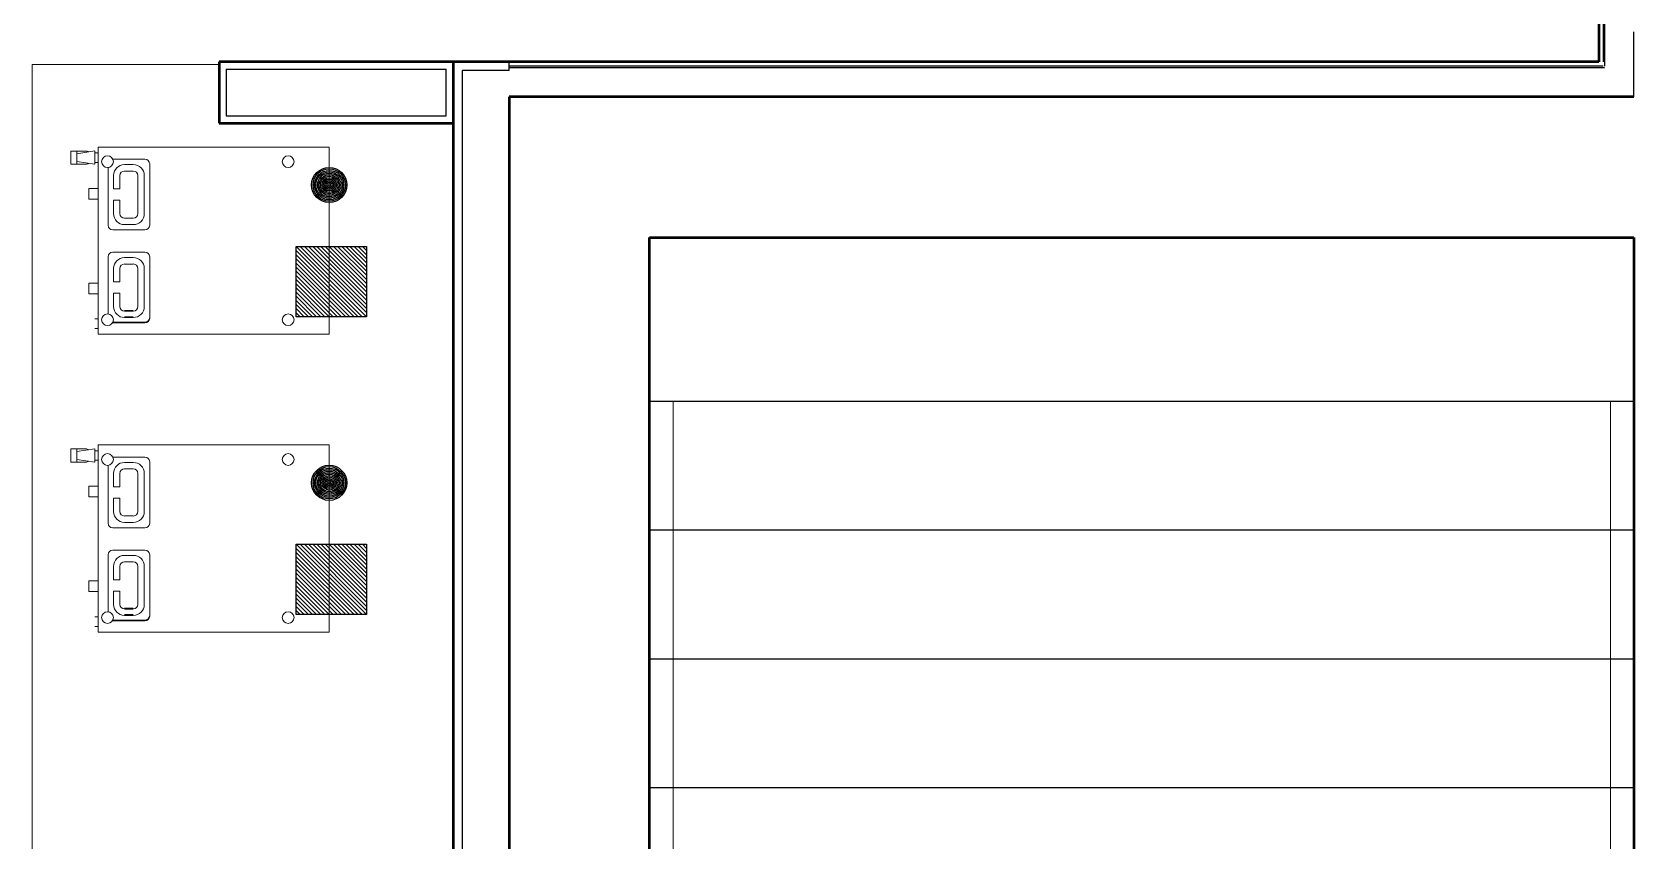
# Model space of a CAD drawing. Header units: inches. Extents: x -460 to 10305, y -938 to 5356.
# Drawn here: x 1596.6 to 1733.3, y 580.7 to 649.8 of the extents above; entities that cross this region are included whole.
import ezdxf

# ---------------------------------------------------------------- set-up
doc = ezdxf.new("R2010")
doc.units = ezdxf.units.IN
doc.header["$MEASUREMENT"] = 0
doc.layers.add('01-0263-G-DWG-BFP-ARCH$0$SP-CASE', color=11, linetype='Continuous', lineweight=13)
doc.layers.add('01-0263-G-DWG-BFP-ARCH$0$SP-GUARDRAIL', color=160, linetype='Continuous', lineweight=9)
for name, color, linetype in [('01-0263-G-DWG-BFP-ARCH$0$SP-FIXT', 35, 'Continuous'), ('01-0263-G-DWG-BFP-ARCH$0$SP-STAIRS', 1, 'Continuous'), ('01-0263-G-DWG-BFP-ARCH$0$SP-WALL', 7, 'Continuous')]:
    doc.layers.add(name, color=color, linetype=linetype)

# ---------------------------------------------------------------- blocks, each defined once
blk = doc.blocks.new('01-0263-G-DWG-BFP-ARCH', base_point=(1295.16, 1352.86))
at = {"layer": '01-0263-G-DWG-BFP-ARCH$0$SP-CASE'}
for p, q in [((2907.45, 1996.62), (2891.45, 1996.62)), ((2891.45, 1996.62), (2891.45, 1585.62))]:
    blk.add_line(p, q, dxfattribs=at)
at = {"layer": '01-0263-G-DWG-BFP-ARCH$0$SP-CASE', "lineweight": 5}
for p, q in [((2894.75, 1989.24), (2896.02, 1989.24)), ((2894.75, 1988.11), (2894.75, 1989.24)), ((2895.27, 1989.01), (2896.81, 1989.25)), ((2895.27, 1989.24), (2895.48, 1989.24)), ((2895.27, 1988.11), (2895.27, 1989.24)), ((2896.81, 1989.25), (2896.81, 1988.11)), ((2916.81, 1989.58), (2897.09, 1989.58)), ((2897.09, 1989.58), (2897.09, 1973.59)), ((2916.81, 1973.59), (2916.81, 1989.58)), ((2896.02, 1988.11), (2894.75, 1988.11)), ((2896.81, 1988.11), (2895.27, 1988.35)), ((2895.48, 1988.11), (2895.27, 1988.11)), ((2897.09, 1989.09), (2896.81, 1989.09)), ((2896.81, 1988.27), (2897.09, 1988.27)), ((2897.94, 1982.9), (2897.94, 1987.85)), ((2898.34, 1988.55), (2901.09, 1988.55)), ((2899.34, 1988.08), (2900.09, 1988.08)), ((2901.49, 1982.9), (2901.49, 1988.15)), ((2898.4, 1987.15), (2898.4, 1986.01)), ((2898.95, 1986.01), (2898.95, 1987.15)), ((2899.34, 1987.53), (2900.09, 1987.53)), ((2900.47, 1983.9), (2900.47, 1987.15)), ((2901.02, 1983.9), (2901.02, 1987.15)), ((2897.09, 1986.05), (2896.29, 1986.04)), ((2896.29, 1986.04), (2896.29, 1985.14)), ((2896.29, 1985.14), (2897.09, 1985.13)), ((2898.4, 1986.01), (2898.95, 1986.01)), ((2898.4, 1985.04), (2898.4, 1983.9)), ((2898.95, 1985.04), (2898.4, 1985.04)), ((2898.95, 1983.9), (2898.95, 1985.04)), ((2898.34, 1982.5), (2901.09, 1982.5)), ((2899.34, 1983.51), (2900.09, 1983.51)), ((2899.34, 1982.96), (2900.09, 1982.96)), ((2897.94, 1980.21), (2897.94, 1975.31)), ((2898.34, 1980.61), (2901.09, 1980.61)), ((2899.34, 1980.14), (2900.09, 1980.14)), ((2901.49, 1980.21), (2901.49, 1974.96)), ((2898.4, 1979.21), (2898.4, 1978.07)), ((2898.95, 1978.07), (2898.95, 1979.21)), ((2899.34, 1979.59), (2900.09, 1979.59)), ((2900.47, 1979.21), (2900.47, 1975.96)), ((2901.02, 1979.21), (2901.02, 1975.96)), ((2896.29, 1977.97), (2897.09, 1977.97)), ((2896.29, 1977.06), (2896.29, 1977.97)), ((2897.09, 1977.05), (2896.29, 1977.06)), ((2898.4, 1978.07), (2898.95, 1978.07)), ((2898.4, 1977.1), (2898.4, 1975.96)), ((2898.95, 1977.1), (2898.4, 1977.1)), ((2898.95, 1975.96), (2898.95, 1977.1)), ((2899.34, 1975.63), (2900.09, 1975.63)), ((2899.34, 1975.57), (2900.09, 1975.57)), ((2896.81, 1974.9), (2897.09, 1974.9)), ((2898.34, 1974.62), (2901.09, 1974.62)), ((2898.34, 1974.56), (2901.09, 1974.56)), ((2899.34, 1975.08), (2900.09, 1975.08)), ((2899.34, 1975.02), (2900.09, 1975.02)), ((2897.09, 1974.08), (2896.81, 1974.08)), ((2897.09, 1973.59), (2916.81, 1973.59)), ((2894.75, 1963.8), (2896.02, 1963.8)), ((2894.75, 1962.68), (2894.75, 1963.8)), ((2895.27, 1963.57), (2896.81, 1963.81)), ((2895.27, 1963.8), (2895.48, 1963.8)), ((2895.27, 1962.68), (2895.27, 1963.8)), ((2896.81, 1963.81), (2896.81, 1962.67)), ((2897.09, 1963.65), (2896.81, 1963.65)), ((2916.81, 1964.14), (2897.09, 1964.14)), ((2897.09, 1964.14), (2897.09, 1948.16)), ((2916.81, 1948.16), (2916.81, 1964.14)), ((2896.02, 1962.68), (2894.75, 1962.68)), ((2896.81, 1962.67), (2895.27, 1962.91)), ((2895.48, 1962.68), (2895.27, 1962.68)), ((2896.81, 1962.83), (2897.09, 1962.83)), ((2897.94, 1957.46), (2897.94, 1962.42)), ((2898.34, 1963.11), (2901.09, 1963.11)), ((2899.34, 1962.65), (2900.09, 1962.65)), ((2899.34, 1962.1), (2900.09, 1962.1)), ((2901.49, 1957.46), (2901.49, 1962.71)), ((2896.29, 1960.61), (2896.29, 1959.7)), ((2897.09, 1960.61), (2896.29, 1960.61)), ((2898.4, 1961.71), (2898.4, 1960.57)), ((2898.4, 1960.57), (2898.95, 1960.57)), ((2898.95, 1960.57), (2898.95, 1961.71)), ((2900.47, 1958.46), (2900.47, 1961.71)), ((2901.02, 1958.46), (2901.02, 1961.71)), ((2896.29, 1959.7), (2897.09, 1959.7)), ((2898.4, 1959.6), (2898.4, 1958.46)), ((2898.95, 1959.6), (2898.4, 1959.6)), ((2898.95, 1958.46), (2898.95, 1959.6)), ((2899.34, 1958.08), (2900.09, 1958.08)), ((2898.34, 1957.06), (2901.09, 1957.06)), ((2899.34, 1957.53), (2900.09, 1957.53)), ((2898.34, 1955.17), (2901.09, 1955.17)), ((2897.94, 1954.77), (2897.94, 1949.88)), ((2898.4, 1953.77), (2898.4, 1952.63)), ((2898.95, 1952.63), (2898.95, 1953.77)), ((2899.34, 1954.71), (2900.09, 1954.71)), ((2899.34, 1954.16), (2900.09, 1954.16)), ((2900.47, 1953.77), (2900.47, 1950.52)), ((2901.02, 1953.77), (2901.02, 1950.52)), ((2901.49, 1954.77), (2901.49, 1949.52)), ((2896.29, 1952.53), (2897.09, 1952.54)), ((2896.29, 1951.62), (2896.29, 1952.53)), ((2898.4, 1952.63), (2898.95, 1952.63)), ((2897.09, 1951.62), (2896.29, 1951.62)), ((2898.4, 1951.66), (2898.4, 1950.52)), ((2898.95, 1951.66), (2898.4, 1951.66)), ((2898.95, 1950.52), (2898.95, 1951.66)), ((2899.34, 1950.2), (2900.09, 1950.2)), ((2899.34, 1950.13), (2900.09, 1950.13)), ((2899.34, 1949.65), (2900.09, 1949.65)), ((2899.34, 1949.58), (2900.09, 1949.58)), ((2896.81, 1949.46), (2897.09, 1949.46)), ((2897.09, 1948.64), (2896.81, 1948.64)), ((2898.34, 1949.18), (2901.09, 1949.18)), ((2898.34, 1949.12), (2901.09, 1949.12)), ((2897.09, 1948.16), (2916.81, 1948.16))]:
    blk.add_line(p, q, dxfattribs=at)
for centre, radius, start, end in [((2896.02, 1988.68), 0.563, 60.9427, 90), ((2896.02, 1988.68), 0.563, 270, 299.6212), ((2899.34, 1987.15), 0.937, 90, 180), ((2900.09, 1987.15), 0.937, 0, 90), ((2901.09, 1988.15), 0.4, 0, 90), ((2899.34, 1987.15), 0.387, 90, 180), ((2900.09, 1987.15), 0.387, 0, 90), ((2899.34, 1983.9), 0.937, 180, 270), ((2899.34, 1983.9), 0.387, 180, 270), ((2900.09, 1983.9), 0.387, 270, 0), ((2900.09, 1983.9), 0.937, 270, 0), ((2898.34, 1982.9), 0.4, 180, 270), ((2901.09, 1982.9), 0.4, 270, 0), ((2898.34, 1980.21), 0.4, 90, 180), ((2899.34, 1979.21), 0.937, 90, 180), ((2900.09, 1979.21), 0.937, 0, 90), ((2901.09, 1980.21), 0.4, 0, 90), ((2899.34, 1979.21), 0.387, 90, 180), ((2900.09, 1979.21), 0.387, 0, 90), ((2899.34, 1975.96), 0.937, 180, 270), ((2899.34, 1975.96), 0.387, 180, 270), ((2900.09, 1975.96), 0.387, 270, 0), ((2900.09, 1975.96), 0.937, 270, 0), ((2898.34, 1974.96), 0.4, 261.6442, 270), ((2901.09, 1975.02), 0.4, 270, 0), ((2901.09, 1974.96), 0.4, 270, 0), ((2896.02, 1963.24), 0.563, 60.9427, 90), ((2896.02, 1963.24), 0.563, 270, 299.6212), ((2899.34, 1961.71), 0.937, 90, 180), ((2899.34, 1961.71), 0.387, 90, 180), ((2900.09, 1961.71), 0.937, 0, 90), ((2900.09, 1961.71), 0.387, 0, 90), ((2901.09, 1962.71), 0.4, 0, 90), ((2899.34, 1958.46), 0.937, 180, 270), ((2899.34, 1958.46), 0.387, 180, 270), ((2900.09, 1958.46), 0.387, 270, 0), ((2900.09, 1958.46), 0.937, 270, 0), ((2898.34, 1957.46), 0.4, 180, 270), ((2901.09, 1957.46), 0.4, 270, 0), ((2898.34, 1954.77), 0.4, 90, 180), ((2901.09, 1954.77), 0.4, 0, 90), ((2899.34, 1953.77), 0.937, 90, 180), ((2899.34, 1953.77), 0.387, 90, 180), ((2900.09, 1953.77), 0.937, 0, 90), ((2900.09, 1953.77), 0.387, 0, 90), ((2899.34, 1950.52), 0.937, 180, 270), ((2899.34, 1950.52), 0.387, 180, 270), ((2900.09, 1950.52), 0.387, 270, 0), ((2900.09, 1950.52), 0.937, 270, 0), ((2901.09, 1949.58), 0.4, 270, 0), ((2898.34, 1949.52), 0.4, 261.6442, 270), ((2901.09, 1949.52), 0.4, 270, 0)]:
    blk.add_arc(centre, radius, start, end, dxfattribs=at)
at = {"layer": '01-0263-G-DWG-BFP-ARCH$0$SP-CASE'}
for centre, start, end in [((2897.89, 1988.33), 90, 270), ((2897.89, 1988.33), 270, 90), ((2913.31, 1988.33), 90, 270), ((2913.31, 1988.33), 270, 90), ((2897.89, 1974.83), 90, 270), ((2897.89, 1974.83), 270, 90), ((2913.31, 1974.83), 90, 270), ((2913.31, 1974.83), 270, 90), ((2897.89, 1962.9), 90, 270), ((2897.89, 1962.9), 270, 90), ((2913.31, 1962.9), 90, 270), ((2913.31, 1962.9), 270, 90), ((2897.89, 1949.4), 90, 270), ((2897.89, 1949.4), 270, 90), ((2913.31, 1949.4), 90, 270), ((2913.31, 1949.4), 270, 90)]:
    blk.add_arc(centre, 0.5, start, end, dxfattribs=at)
at = {"layer": '01-0263-G-DWG-BFP-ARCH$0$SP-FIXT'}
for p, q in [((2913.99, 1981.09), (2919.99, 1975.09)), ((2913.99, 1981.09), (2919.99, 1981.09)), ((2913.99, 1975.09), (2913.99, 1981.09)), ((2914.34, 1981.09), (2919.99, 1975.44)), ((2914.69, 1981.09), (2919.99, 1975.8)), ((2915.05, 1981.09), (2919.99, 1976.15)), ((2915.4, 1981.09), (2919.99, 1976.5)), ((2915.75, 1981.09), (2919.99, 1976.86)), ((2916.11, 1981.09), (2919.99, 1977.21)), ((2916.46, 1981.09), (2919.99, 1977.57)), ((2916.82, 1981.09), (2919.99, 1977.92)), ((2917.17, 1981.09), (2919.99, 1978.27)), ((2917.52, 1981.09), (2919.99, 1978.63)), ((2917.88, 1981.09), (2919.99, 1978.98)), ((2918.23, 1981.09), (2919.99, 1979.33)), ((2918.58, 1981.09), (2919.99, 1979.69)), ((2918.94, 1981.09), (2919.99, 1980.04)), ((2919.29, 1981.09), (2919.99, 1980.39)), ((2919.64, 1981.09), (2919.99, 1980.75)), ((2919.99, 1981.09), (2919.99, 1975.09)), ((2913.99, 1980.74), (2919.63, 1975.09)), ((2913.99, 1980.38), (2919.28, 1975.09)), ((2913.99, 1980.03), (2918.93, 1975.09)), ((2913.99, 1979.68), (2918.57, 1975.09)), ((2913.99, 1979.32), (2918.22, 1975.09)), ((2913.99, 1978.97), (2917.87, 1975.09)), ((2913.99, 1978.62), (2917.51, 1975.09)), ((2913.99, 1978.26), (2917.16, 1975.09)), ((2913.99, 1977.91), (2916.8, 1975.09)), ((2913.99, 1977.55), (2916.45, 1975.09)), ((2913.99, 1977.2), (2916.1, 1975.09)), ((2913.99, 1976.85), (2915.74, 1975.09)), ((2913.99, 1976.49), (2915.39, 1975.09)), ((2913.99, 1976.14), (2915.04, 1975.09)), ((2913.99, 1975.79), (2914.68, 1975.09)), ((2913.99, 1975.43), (2914.33, 1975.09)), ((2919.99, 1975.09), (2913.99, 1975.09)), ((2913.99, 1955.66), (2919.99, 1949.66)), ((2913.99, 1955.66), (2919.99, 1955.66)), ((2913.99, 1949.66), (2913.99, 1955.66)), ((2913.99, 1955.3), (2919.63, 1949.66)), ((2914.34, 1955.66), (2919.99, 1950.01)), ((2914.69, 1955.66), (2919.99, 1950.36)), ((2915.05, 1955.66), (2919.99, 1950.72)), ((2915.4, 1955.66), (2919.99, 1951.07)), ((2915.75, 1955.66), (2919.99, 1951.42)), ((2916.11, 1955.66), (2919.99, 1951.78)), ((2916.46, 1955.66), (2919.99, 1952.13)), ((2916.82, 1955.66), (2919.99, 1952.48)), ((2917.17, 1955.66), (2919.99, 1952.84)), ((2917.52, 1955.66), (2919.99, 1953.19)), ((2917.88, 1955.66), (2919.99, 1953.54)), ((2918.23, 1955.66), (2919.99, 1953.9)), ((2918.58, 1955.66), (2919.99, 1954.25)), ((2918.94, 1955.66), (2919.99, 1954.6)), ((2919.29, 1955.66), (2919.99, 1954.96)), ((2919.64, 1955.66), (2919.99, 1955.31)), ((2919.99, 1955.66), (2919.99, 1949.66)), ((2913.99, 1954.95), (2919.28, 1949.66)), ((2913.99, 1954.59), (2918.93, 1949.66)), ((2913.99, 1954.24), (2918.57, 1949.66)), ((2913.99, 1953.89), (2918.22, 1949.66)), ((2913.99, 1953.53), (2917.87, 1949.66)), ((2913.99, 1953.18), (2917.51, 1949.66)), ((2913.99, 1952.83), (2917.16, 1949.66)), ((2913.99, 1952.47), (2916.8, 1949.66)), ((2913.99, 1952.12), (2916.45, 1949.66)), ((2913.99, 1951.77), (2916.1, 1949.66)), ((2913.99, 1951.41), (2915.74, 1949.66)), ((2913.99, 1951.06), (2915.39, 1949.66)), ((2913.99, 1950.71), (2915.04, 1949.66)), ((2913.99, 1950.35), (2914.68, 1949.66)), ((2913.99, 1950), (2914.33, 1949.66)), ((2919.99, 1949.66), (2913.99, 1949.66))]:
    blk.add_line(p, q, dxfattribs=at)
for centre, radius in [((2916.81, 1986.34), 1.5), ((2916.81, 1986.34), 1.38), ((2916.81, 1986.34), 1.25), ((2916.81, 1986.34), 1.13), ((2916.81, 1986.34), 1), ((2916.81, 1986.34), 0.875), ((2916.81, 1986.34), 0.75), ((2916.81, 1986.34), 0.625), ((2916.81, 1986.34), 0.5), ((2916.81, 1986.34), 0.375), ((2916.81, 1986.34), 0.25), ((2916.81, 1986.34), 0.125), ((2916.81, 1960.91), 1.5), ((2916.81, 1960.91), 1.38), ((2916.81, 1960.91), 1.25), ((2916.81, 1960.91), 1.13), ((2916.81, 1960.91), 1), ((2916.81, 1960.91), 0.875), ((2916.81, 1960.91), 0.75), ((2916.81, 1960.91), 0.625), ((2916.81, 1960.91), 0.5), ((2916.81, 1960.91), 0.375), ((2916.81, 1960.91), 0.25), ((2916.81, 1960.91), 0.125)]:
    blk.add_circle(centre, radius, dxfattribs=at)
at = {"layer": '01-0263-G-DWG-BFP-ARCH$0$SP-GUARDRAIL'}
for p, q in [((2944.16, 1967.86), (2946.16, 1967.86)), ((2944.16, 1912.86), (2944.16, 1967.86)), ((2946.16, 1912.86), (2946.16, 1967.86)), ((3026.16, 1967.86), (3028.16, 1967.86)), ((3026.16, 1912.86), (3026.16, 1967.86)), ((3028.16, 1912.86), (3028.16, 1967.86))]:
    blk.add_line(p, q, dxfattribs=at)
at = {"layer": '01-0263-G-DWG-BFP-ARCH$0$SP-STAIRS'}
for p, q in [((3028.16, 1967.86), (2944.16, 1967.86)), ((2944.16, 1923.86), (2944.16, 1967.86)), ((3028.16, 1923.86), (3028.16, 1967.86)), ((3028.16, 1956.86), (2944.16, 1956.86)), ((3028.16, 1945.86), (2944.16, 1945.86)), ((3028.16, 1934.86), (2944.16, 1934.86))]:
    blk.add_line(p, q, dxfattribs=at)
at = {"layer": '01-0263-G-DWG-BFP-ARCH$0$SP-WALL', "lineweight": 50}
for p, q in [((3025.16, 2071.86), (3025.16, 1996.86)), ((3025.16, 1996.86), (2907.41, 1996.86)), ((2907.41, 1996.86), (2907.41, 1991.61)), ((2927.41, 1585.86), (2927.41, 1996.86)), ((3028.16, 1993.86), (2932.16, 1993.86)), ((2932.16, 1993.86), (2932.16, 1582.86)), ((2907.41, 1991.61), (2927.41, 1991.61)), ((2944.16, 1981.86), (3028.16, 1981.86)), ((2944.16, 1732.86), (2944.16, 1981.86)), ((3028.16, 1981.86), (3028.16, 1762.86))]:
    blk.add_line(p, q, dxfattribs=at)
at = {"layer": '01-0263-G-DWG-BFP-ARCH$0$SP-WALL'}
for p, q in [((3025.53, 2071.49), (3025.53, 1996.86)), ((3025.66, 2071.49), (3025.66, 1996.49)), ((3028.16, 1993.86), (3028.16, 1999.41)), ((2908.03, 1996.24), (2908.03, 1992.24)), ((2908.03, 1996.24), (2926.78, 1996.24)), ((2926.78, 1992.24), (2926.78, 1996.24)), ((2928.16, 1996.11), (2928.16, 1585.49)), ((2932.16, 1996.11), (2928.16, 1996.11)), ((2932.16, 1996.11), (2932.16, 1996.86)), ((3025.53, 1996.49), (2932.16, 1996.49)), ((3025.66, 1996.36), (2932.16, 1996.36)), ((2908.03, 1992.24), (2926.78, 1992.24))]:
    blk.add_line(p, q, dxfattribs=at)

msp = doc.modelspace()

# ---------------------------------------------------------------- block references
msp.add_blockref('01-0263-G-DWG-BFP-ARCH', (0.26, 3.26))

doc.saveas('drawing.dxf')
